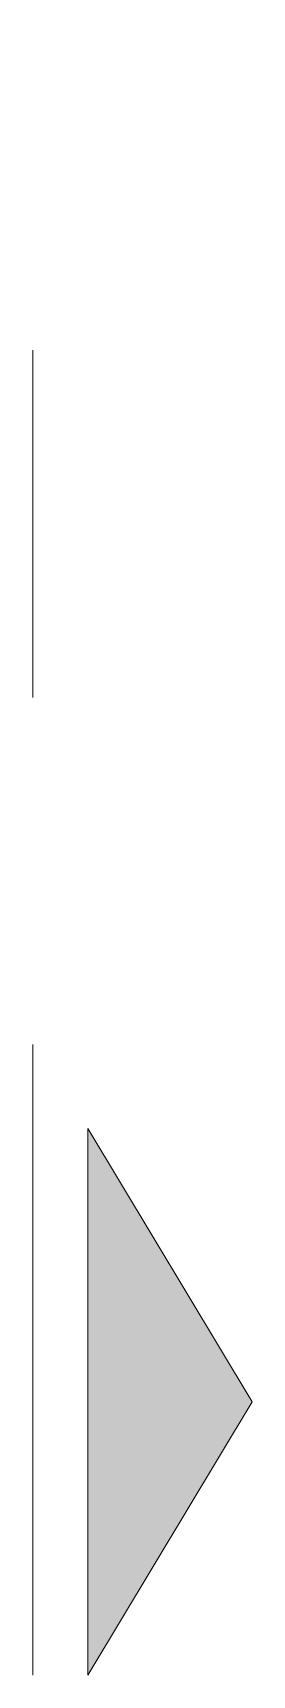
# Model space of a CAD drawing. Header units: millimetres. Extents: x 1206 to 5166, y 1455 to 2049.
# Drawn here: x 1351.89 to 1355.89, y 1533.33 to 1563.38 of the extents above; entities that cross this region are included whole.
import ezdxf

# ---------------------------------------------------------------- set-up
doc = ezdxf.new("R2010")
doc.units = ezdxf.units.MM
doc.linetypes.add('AXES', pattern=[50.8, 31.75, -6.35, 6.35, -6.35])
doc.layers.add('ABAK_A-AXES', color=32, linetype='AXES', lineweight=20)
doc.layers.add('ABAK_A-HACHURES', color=253, linetype='Continuous', lineweight=15)

msp = doc.modelspace()

# ---------------------------------------------------------------- hatches: boundary and pattern name
at = {"layer": 'ABAK_A-HACHURES', "true_color": 0x000000, "transparency": 33554687}
h = msp.add_hatch(color=18, dxfattribs=at)
h.dxf.hatch_style = 1
h.paths.add_polyline_path([(1352.886, 1533.334), (1355.886, 1538.334), (1352.886, 1543.334)])

# ---------------------------------------------------------------- linework, layer by layer
at = {"layer": 'ABAK_A-AXES'}
for p, q in [((1351.886, 1849.671), (1351.886, 1533.334)), ((1352.886, 1533.334), (1352.886, 1543.334)), ((1352.886, 1543.334), (1355.886, 1538.334)), ((1355.886, 1538.334), (1352.886, 1533.334))]:
    msp.add_line(p, q, dxfattribs=at)

doc.saveas('drawing.dxf')
